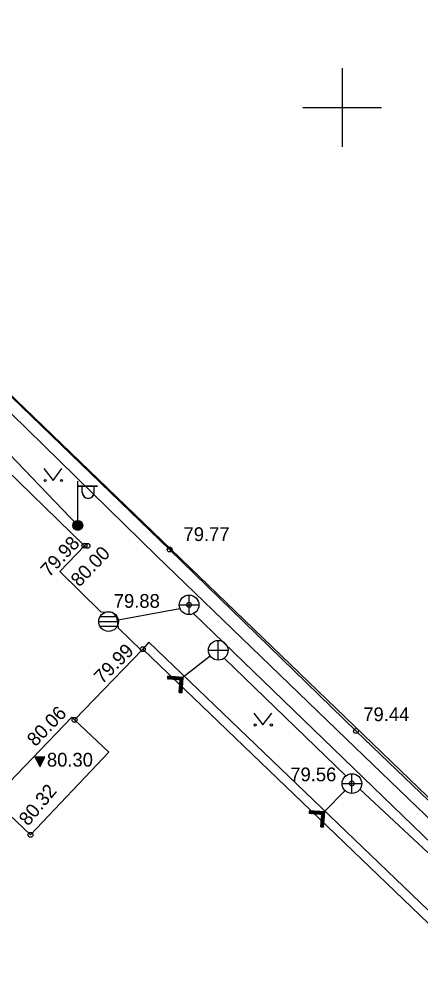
# Model space of a CAD drawing. Extents: x 632271 to 633134, y 6446009 to 6447735.
# Drawn here: x 632383.58 to 632403.99, y 6447005.2 to 6447054.48 of the extents above; entities that cross this region are included whole.
import ezdxf

# ---------------------------------------------------------------- set-up
doc = ezdxf.new("R2010")
doc.units = 0
for name, color, linetype in [('ALUSVORK', 7, 'Continuous'), ('DKAEV', 7, 'Continuous'), ('ELRAJATIS', 7, 'Continuous'), ('GKAEV', 7, 'Continuous'), ('HALJASTUS', 7, 'Continuous'), ('KORGUS', 7, 'Continuous'), ('KTRASS', 7, 'Continuous'), ('Level 56', 7, 'Continuous'), ('RAJATIS', 7, 'Continuous'), ('RDT', 7, 'Continuous'), ('SIOHULIIN', 7, 'Continuous'), ('VEEKOGU', 7, 'Continuous'), ('VORMISTUS', 7, 'Continuous'), ('VTRASS', 7, 'Continuous')]:
    doc.layers.add(name, color=color, linetype=linetype)

msp = doc.modelspace()

# ---------------------------------------------------------------- linework, layer by layer
at = {"layer": 'ALUSVORK'}
msp.add_lwpolyline([(632386.387, 6447018.83), (632386.251, 6447018.962), (632382.226, 6447014.794)], dxfattribs=at)
at = {"layer": 'DKAEV'}
for points in [[(632436.722, 6447040.151), (632480.345, 6446998.915), (632453.232, 6446967.821), (632370.811, 6447047.222), (632398.465, 6447077.525), (632437.023, 6447040.422)], [(632370.811, 6447047.222), (632453.232, 6446967.821), (632448.648, 6446962.504), (632435.548, 6446947.84), (632418.426, 6446958.332), (632352.335, 6447021.805), (632354.522, 6447028.806), (632366.117, 6447042.037)]]:
    msp.add_lwpolyline(points, close=True, dxfattribs=at)
at = {"layer": 'ELRAJATIS'}
for p, q in [((632392.212, 6447024.182), (632392.212, 6447025.182)), ((632391.712, 6447024.682), (632392.712, 6447024.682)), ((632393.697, 6447021.869), (632393.697, 6447022.869)), ((632393.197, 6447022.369), (632394.197, 6447022.369))]:
    msp.add_line(p, q, dxfattribs=at)
for centre in [(632392.212, 6447024.682), (632393.697, 6447022.369)]:
    msp.add_circle(centre, 0.5, dxfattribs=at)
at = {"layer": 'GKAEV'}
for p, q in [((632386.55, 6447028.981), (632386.55, 6447030.981)), ((632386.551, 6447028.973), (632386.551, 6447030.973)), ((632386.55, 6447030.731), (632387.55, 6447030.731)), ((632386.551, 6447030.723), (632387.551, 6447030.723)), ((632386.777, 6447030.41), (632386.777, 6447030.731)), ((632386.778, 6447030.402), (632386.778, 6447030.723)), ((632387.389, 6447030.41), (632387.389, 6447030.731)), ((632387.39, 6447030.402), (632387.39, 6447030.723))]:
    msp.add_line(p, q, dxfattribs=at)
for radius in [0.25, 0.225, 0.2, 0.175, 0.15, 0.125, 0.1, 0.075, 0.05, 0.025]:
    msp.add_circle((632386.551, 6447028.723), radius, dxfattribs=at)
for centre in [(632387.083, 6447030.41), (632387.084, 6447030.402)]:
    msp.add_arc(centre, 0.306, 180, 0, dxfattribs=at)
at = {"layer": 'HALJASTUS'}
for p, q in [((632384.828, 6447031.618), (632385.291, 6447031.011)), ((632385.291, 6447031.011), (632385.737, 6447031.618)), ((632395.511, 6447019.173), (632395.974, 6447018.567)), ((632395.974, 6447018.567), (632396.42, 6447019.173))]:
    msp.add_line(p, q, dxfattribs=at)
msp.add_lwpolyline([(632370.887, 6447046.242), (632380.699, 6447036.82), (632390.554, 6447027.177), (632400.213, 6447017.862), (632410.932, 6447007.556), (632419.699, 6446999.165)], dxfattribs=at)
for centre in [(632384.89, 6447031.011), (632385.719, 6447031.011), (632395.573, 6447018.567), (632396.402, 6447018.567)]:
    msp.add_circle(centre, 0.055, dxfattribs=at)
at = {"layer": 'KORGUS'}
msp.add_lwpolyline([(632347.199, 6447017.288), (632392.605, 6446973.786), (632416.715, 6446951.196), (632428.281, 6446941.177), (632429.147, 6446939.436), (632427.686, 6446935.737), (632434.456, 6446929.979), (632454.11, 6446952.319), (632463.743, 6446963.173), (632455.613, 6446970.441), (632453.23, 6446967.82), (632370.81, 6447047.22), (632371.065, 6447049.835), (632373.729, 6447052.616), (632370.903, 6447055.192), (632348.792, 6447031.861), (632347.076, 6447030.823), (632342.546, 6447030.503), (632338.557, 6447025.506)], close=True, dxfattribs=at)
at = {"layer": 'KTRASS'}
msp.add_lwpolyline([(632430.108, 6446984.417), (632445.429, 6446969.828), (632447.616, 6446967.426), (632447.606, 6446967.088), (632434.411, 6446953.213), (632428.966, 6446953.062), (632413.919, 6446967.41), (632413.932, 6446967.753), (632413.563, 6446967.767), (632397.66, 6446983.289), (632383.178, 6446997.049), (632368.831, 6447010.882), (632369.194, 6447014.35), (632363.806, 6447026.19), (632363.503, 6447026.273), (632359.54, 6447025.396), (632363.456, 6447026.571), (632363.583, 6447026.895), (632363.933, 6447032.033), (632372.592, 6447043.281), (632386.551, 6447028.723)], dxfattribs=at)
at = {"layer": 'Level 56'}
msp.add_lwpolyline([(632370.828, 6447047.098), (632380.66, 6447037.683), (632391.222, 6447027.499), (632400.709, 6447018.261), (632411.37, 6447008.032), (632420.24, 6446999.487), (632423.664, 6446996.08)], dxfattribs=at)
at = {"layer": 'RAJATIS'}
msp.add_lwpolyline([(632372.756, 6447012.598), (632378.979, 6447007.634), (632378.548, 6447007.153), (632407.541, 6446979.26), (632420.642, 6446992.862), (632389.857, 6447022.427), (632386.387, 6447018.83), (632388.124, 6447017.182), (632384.14, 6447012.977), (632378.335, 6447018.486), (632372.756, 6447012.598)], dxfattribs=at)
at = {"layer": 'RDT'}
for p, q in [((632384.629, 6447016.45), (632384.383, 6447016.937)), ((632384.875, 6447016.937), (632384.383, 6447016.937)), ((632384.391, 6447016.92), (632384.735, 6447016.659)), ((632384.41, 6447016.937), (632384.746, 6447016.681)), ((632384.417, 6447016.869), (632384.723, 6447016.636)), ((632384.443, 6447016.818), (632384.712, 6447016.613)), ((632384.452, 6447016.937), (632384.758, 6447016.704)), ((632384.469, 6447016.767), (632384.7, 6447016.591)), ((632384.493, 6447016.937), (632384.769, 6447016.727)), ((632384.494, 6447016.716), (632384.689, 6447016.568)), ((632384.52, 6447016.665), (632384.677, 6447016.545)), ((632384.534, 6447016.937), (632384.781, 6447016.749)), ((632384.546, 6447016.613), (632384.666, 6447016.523)), ((632384.572, 6447016.562), (632384.654, 6447016.5)), ((632384.575, 6447016.937), (632384.792, 6447016.772)), ((632384.598, 6447016.511), (632384.643, 6447016.477)), ((632384.617, 6447016.937), (632384.803, 6447016.795)), ((632384.629, 6447016.45), (632384.875, 6447016.937)), ((632384.658, 6447016.937), (632384.815, 6447016.817)), ((632384.699, 6447016.937), (632384.826, 6447016.84)), ((632384.74, 6447016.937), (632384.838, 6447016.863)), ((632384.782, 6447016.937), (632384.849, 6447016.885)), ((632384.823, 6447016.937), (632384.861, 6447016.908)), ((632384.864, 6447016.937), (632384.872, 6447016.931)), ((632384.624, 6447016.46), (632384.631, 6447016.454))]:
    msp.add_line(p, q, dxfattribs=at)
for centre in [(632386.551, 6447028.723), (632386.887, 6447027.693), (632387.045, 6447027.687), (632391.222, 6447027.499), (632392.212, 6447024.682), (632389.857, 6447022.427), (632386.387, 6447018.83), (632400.709, 6447018.261), (632400.499, 6447015.587), (632384.14, 6447012.977)]:
    msp.add_circle(centre, 0.125, dxfattribs=at)
at = {"layer": 'SIOHULIIN'}
for p, q in [((632388.544, 6447024.079), (632387.684, 6447024.079)), ((632387.614, 6447023.829), (632388.614, 6447023.829)), ((632388.544, 6447023.579), (632387.684, 6447023.579)), ((632400.499, 6447015.087), (632400.499, 6447016.087)), ((632399.999, 6447015.587), (632400.999, 6447015.587))]:
    msp.add_line(p, q, dxfattribs=at)
for centre in [(632388.114, 6447023.829), (632400.499, 6447015.587)]:
    msp.add_circle(centre, 0.5, dxfattribs=at)
at = {"layer": 'VEEKOGU'}
for points in [[(632369.727, 6447046.997), (632369.666, 6447045.884), (632369.812, 6447044.027), (632370.546, 6447042.169), (632372.028, 6447039.379), (632373.385, 6447040.788), (632378.837, 6447035.52), (632386.887, 6447027.693), (632385.636, 6447026.372), (632387.726, 6447024.323), (632388.296, 6447024.313), (632388.519, 6447024.064), (632388.605, 6447023.519), (632389.787, 6447022.354)], [(632420.793, 6446992.716), (632421.115, 6446993.073), (632390.166, 6447022.783), (632389.857, 6447022.427)]]:
    msp.add_lwpolyline(points, dxfattribs=at)
at = {"layer": 'VORMISTUS'}
for p, q in [((632400, 6447052), (632400, 6447048)), ((632398, 6447050), (632402, 6447050))]:
    msp.add_line(p, q, dxfattribs=at)
at = {"layer": 'VTRASS'}
for p, q in [((632388.607, 6447023.911), (632391.748, 6447024.495)), ((632392.436, 6447024.235), (632423.434, 6446994.253)), ((632393.293, 6447022.075), (632391.83, 6447020.934)), ((632393.995, 6447021.967), (632400.184, 6447015.975)), ((632391.129, 6447020.908), (632391.14, 6447021.05)), ((632391.763, 6447020.859), (632391.129, 6447020.908)), ((632391.132, 6447020.952), (632391.189, 6447021.046)), ((632391.134, 6447020.907), (632391.217, 6447021.044)), ((632391.839, 6447020.924), (632391.134, 6447020.979)), ((632391.136, 6447021.007), (632391.161, 6447021.048)), ((632391.915, 6447020.989), (632391.14, 6447021.05)), ((632391.162, 6447020.905), (632391.244, 6447021.042)), ((632391.19, 6447020.903), (632391.272, 6447021.039)), ((632391.218, 6447020.901), (632391.3, 6447021.037)), ((632391.246, 6447020.899), (632391.328, 6447021.035)), ((632391.274, 6447020.896), (632391.356, 6447021.033)), ((632391.302, 6447020.894), (632391.384, 6447021.031)), ((632391.329, 6447020.892), (632391.412, 6447021.029)), ((632391.357, 6447020.89), (632391.44, 6447021.026)), ((632391.385, 6447020.888), (632391.468, 6447021.024)), ((632391.413, 6447020.886), (632391.496, 6447021.022)), ((632391.441, 6447020.883), (632391.524, 6447021.02)), ((632391.469, 6447020.881), (632391.552, 6447021.018)), ((632391.497, 6447020.879), (632391.579, 6447021.016)), ((632391.525, 6447020.877), (632391.607, 6447021.013)), ((632391.553, 6447020.875), (632391.635, 6447021.011)), ((632391.581, 6447020.873), (632391.663, 6447021.009)), ((632391.609, 6447020.87), (632391.691, 6447021.007)), ((632391.636, 6447020.868), (632391.719, 6447021.005)), ((632391.664, 6447020.866), (632391.747, 6447021.003)), ((632391.692, 6447020.864), (632391.775, 6447021)), ((632391.72, 6447020.862), (632391.803, 6447020.998)), ((632391.748, 6447020.86), (632391.831, 6447020.996)), ((632391.748, 6447020.666), (632391.911, 6447020.936)), ((632391.752, 6447020.721), (632391.914, 6447020.99)), ((632391.756, 6447020.776), (632391.886, 6447020.992)), ((632391.76, 6447020.832), (632391.859, 6447020.994)), ((632391.784, 6447020.219), (632391.839, 6447020.924)), ((632391.855, 6447020.214), (632391.915, 6447020.989)), ((632391.713, 6447020.225), (632391.763, 6447020.859)), ((632391.714, 6447020.224), (632391.877, 6447020.493)), ((632391.717, 6447020.278), (632391.881, 6447020.549)), ((632391.722, 6447020.333), (632391.886, 6447020.604)), ((632391.726, 6447020.389), (632391.89, 6447020.659)), ((632391.73, 6447020.444), (632391.894, 6447020.715)), ((632391.735, 6447020.499), (632391.898, 6447020.77)), ((632391.739, 6447020.555), (632391.903, 6447020.826)), ((632391.742, 6447020.222), (632391.873, 6447020.438)), ((632391.743, 6447020.61), (632391.907, 6447020.881)), ((632391.713, 6447020.225), (632391.855, 6447020.214)), ((632391.77, 6447020.22), (632391.868, 6447020.382)), ((632391.798, 6447020.218), (632391.864, 6447020.327)), ((632391.826, 6447020.216), (632391.86, 6447020.272)), ((632400.903, 6447015.293), (632407.463, 6447009.183)), ((632398.333, 6447014.06), (632398.344, 6447014.202)), ((632398.967, 6447014.011), (632398.333, 6447014.06)), ((632398.336, 6447014.104), (632398.393, 6447014.198)), ((632398.338, 6447014.059), (632398.421, 6447014.196)), ((632399.043, 6447014.076), (632398.338, 6447014.131)), ((632398.34, 6447014.159), (632398.365, 6447014.2)), ((632399.119, 6447014.141), (632398.344, 6447014.202)), ((632398.366, 6447014.057), (632398.448, 6447014.194)), ((632398.394, 6447014.055), (632398.476, 6447014.191)), ((632398.422, 6447014.053), (632398.504, 6447014.189)), ((632398.45, 6447014.051), (632398.532, 6447014.187)), ((632398.478, 6447014.048), (632398.56, 6447014.185)), ((632398.506, 6447014.046), (632398.588, 6447014.183)), ((632398.533, 6447014.044), (632398.616, 6447014.181)), ((632398.561, 6447014.042), (632398.644, 6447014.178)), ((632398.589, 6447014.04), (632398.672, 6447014.176)), ((632398.617, 6447014.038), (632398.7, 6447014.174)), ((632398.645, 6447014.035), (632398.728, 6447014.172)), ((632398.673, 6447014.033), (632398.756, 6447014.17)), ((632398.701, 6447014.031), (632398.783, 6447014.168)), ((632398.729, 6447014.029), (632398.811, 6447014.165)), ((632398.757, 6447014.027), (632398.839, 6447014.163)), ((632398.785, 6447014.025), (632398.867, 6447014.161)), ((632398.813, 6447014.022), (632398.895, 6447014.159)), ((632398.84, 6447014.02), (632398.923, 6447014.157)), ((632398.868, 6447014.018), (632398.951, 6447014.155)), ((632398.896, 6447014.016), (632398.979, 6447014.152)), ((632398.917, 6447013.377), (632398.967, 6447014.011)), ((632398.924, 6447014.014), (632399.007, 6447014.15)), ((632398.947, 6447013.762), (632399.111, 6447014.033)), ((632398.952, 6447014.012), (632399.035, 6447014.148)), ((632398.952, 6447013.818), (632399.115, 6447014.088)), ((632398.956, 6447013.873), (632399.118, 6447014.142)), ((632398.96, 6447013.928), (632399.09, 6447014.144)), ((632398.964, 6447013.984), (632399.063, 6447014.146)), ((632398.988, 6447013.371), (632399.043, 6447014.076)), ((632399.059, 6447013.366), (632399.119, 6447014.141)), ((632398.918, 6447013.376), (632399.081, 6447013.645)), ((632398.921, 6447013.43), (632399.085, 6447013.701)), ((632398.926, 6447013.485), (632399.09, 6447013.756)), ((632398.93, 6447013.541), (632399.094, 6447013.811)), ((632398.934, 6447013.596), (632399.098, 6447013.867)), ((632398.939, 6447013.651), (632399.102, 6447013.922)), ((632398.943, 6447013.707), (632399.107, 6447013.978)), ((632398.946, 6447013.374), (632399.077, 6447013.59)), ((632398.974, 6447013.372), (632399.072, 6447013.534)), ((632398.917, 6447013.377), (632399.059, 6447013.366)), ((632399.002, 6447013.37), (632399.068, 6447013.479)), ((632399.03, 6447013.368), (632399.064, 6447013.424))]:
    msp.add_line(p, q, dxfattribs=at)
msp.add_lwpolyline([(632399.09, 6447014.144), (632400.15, 6447015.229)], dxfattribs=at)

# ---------------------------------------------------------------- texts
at = {"layer": 'RDT'}
for s, p in [('79.77', (632391.93, 6447027.929)), ('79.88', (632388.381, 6447024.531)), ('79.44', (632401.077, 6447018.762)), ('80.30', (632384.979, 6447016.45)), ('79.56', (632397.363, 6447015.702))]:
    msp.add_text(s, height=0.7, dxfattribs=at).set_placement(p)
for s, rotation, p in [('79.98', 46.9291, (632385.093, 6447026.057)), ('80.00', 46.3488, (632386.627, 6447025.557)), ('79.99', 45.0077, (632387.795, 6447020.62)), ('80.06', 45.8497, (632384.396, 6447017.43)), ('80.32', 50.2801, (632384.025, 6447013.387))]:
    msp.add_text(s, height=0.7, rotation=rotation, dxfattribs=at).set_placement(p)

doc.saveas('drawing.dxf')
